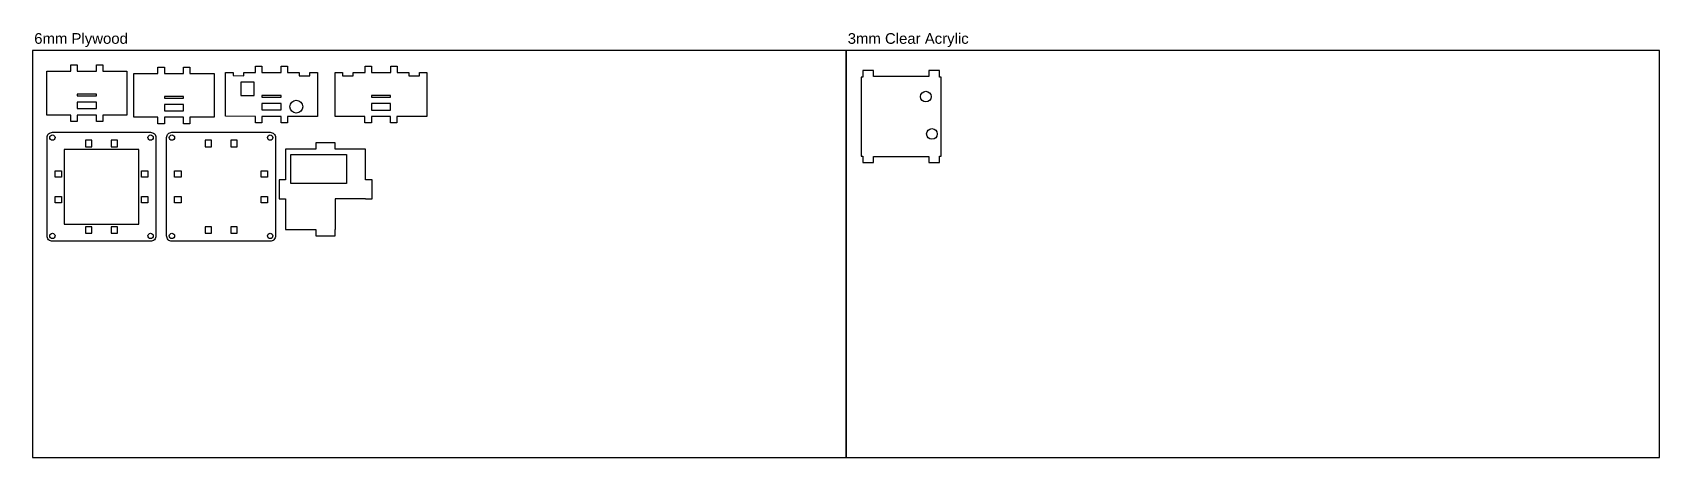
# Model space of a CAD drawing. Header units: millimetres. Extents: x 0 to 1524, y 0 to 398.
import ezdxf

# ---------------------------------------------------------------- set-up
doc = ezdxf.new("R2010")
doc.units = ezdxf.units.MM
doc.header["$MEASUREMENT"] = 0
doc.layers.add('Default', color=7, linetype='Continuous')

msp = doc.modelspace()

# ---------------------------------------------------------------- linework, layer by layer
at = {"layer": 'Default', "color": 4}
for p, q in [((777.7, 356.1), (776.2, 356.1)), ((776.2, 356.1), (776.2, 282.1)), ((777.7, 362.1), (777.7, 356.1)), ((787.7, 362.1), (777.7, 362.1)), ((787.7, 356.6), (787.7, 362.1)), ((839.7, 356.6), (787.7, 356.6)), ((839.7, 362.1), (839.7, 356.6)), ((849.7, 362.1), (839.7, 362.1)), ((849.7, 356.1), (849.7, 362.1)), ((851.2, 356.1), (849.7, 356.1)), ((851.2, 282.1), (851.2, 356.1)), ((776.2, 282.1), (777.7, 282.1)), ((777.7, 282.1), (777.7, 276.1)), ((777.7, 276.1), (787.7, 276.1)), ((787.7, 276.1), (787.7, 281.6)), ((787.7, 281.6), (839.7, 281.6)), ((839.7, 281.6), (839.7, 276.1)), ((839.7, 276.1), (849.7, 276.1)), ((849.7, 282.1), (851.2, 282.1)), ((849.7, 276.1), (849.7, 282.1)), ((283.5, 242), (283.5, 213.5)), ((312, 242), (283.5, 242))]:
    msp.add_line(p, q, dxfattribs=at)
at = {"layer": 'Default'}
for points in [[(0, 0), (762, 0), (762, 381), (0, 381)], [(762, 0), (1524, 0), (1524, 381), (762, 381)]]:
    msp.add_lwpolyline(points, close=True, dxfattribs=at)
at = {"layer": 'Default', "color": 4}
for points in [[(88.4, 320.5), (65.9, 320.5), (65.9, 314.5), (59.9, 314.5), (59.9, 320.5), (41.9, 320.5), (41.9, 314.5), (35.9, 314.5), (35.9, 320.5), (13.4, 320.5), (13.4, 361.6), (35.9, 361.6), (35.9, 367.6), (41.9, 367.6), (41.9, 361.6), (59.9, 361.6), (59.9, 367.6), (65.9, 367.6), (65.9, 361.6), (88.4, 361.6)], [(208.8, 319.3), (180.8, 319.4), (180.9, 360.5), (187.9, 360.5), (187.9, 357.4), (197.9, 357.3), (197.9, 360.4), (208.9, 360.4), (208.9, 366.4), (214.9, 366.4), (214.9, 360.4), (222.4, 360.4), (232.9, 360.4), (232.9, 366.4), (238.9, 366.4), (238.9, 360.4), (249.9, 360.4), (249.9, 357.3), (259.9, 357.3), (259.9, 360.4), (266.9, 360.4), (266.8, 319.3), (238.8, 319.3), (238.8, 313.3), (232.8, 313.3), (232.8, 319.3), (214.8, 319.3), (214.8, 313.3), (208.8, 313.3)], [(311.4, 319.2), (283.4, 319.3), (283.5, 360.4), (290.5, 360.4), (290.5, 357.3), (300.5, 357.3), (300.5, 360.4), (311.5, 360.3), (311.5, 366.3), (317.5, 366.3), (317.5, 360.3), (335.5, 360.3), (335.5, 366.3), (341.5, 366.3), (341.5, 360.3), (352.5, 360.3), (352.5, 357.2), (362.5, 357.2), (362.5, 360.3), (369.5, 360.3), (369.4, 319.2), (341.4, 319.2), (341.4, 313.2), (335.4, 313.2), (335.4, 319.2), (317.4, 319.2), (317.4, 313.2), (311.4, 313.2)], [(170, 318.4), (147.5, 318.4), (147.5, 312.4), (141.5, 312.4), (141.5, 318.4), (123.5, 318.4), (123.5, 312.4), (117.5, 312.4), (117.5, 318.4), (95, 318.4), (95, 359.5), (117.5, 359.5), (117.5, 365.5), (123.5, 365.5), (123.5, 359.5), (141.5, 359.5), (141.5, 365.5), (147.5, 365.5), (147.5, 359.5), (170, 359.5)]]:
    msp.add_lwpolyline(points, close=True, dxfattribs=at)
at = {"layer": 'Default', "color": 5}
for points in [[(195, 338.8), (207.5, 338.8), (207.5, 351.3), (195, 351.3)], [(59.9, 340), (41.9, 340), (41.9, 338.5), (59.9, 338.5)], [(141.5, 337.9), (123.5, 337.9), (123.5, 336.4), (141.5, 336.4)], [(232.8, 338.8), (214.8, 338.8), (214.8, 337.3), (232.8, 337.3)], [(335.4, 338.7), (317.4, 338.7), (317.4, 337.2), (335.4, 337.2)], [(41.9, 326.5), (59.9, 326.5), (59.9, 332.5), (41.9, 332.5)], [(123.5, 324.4), (141.5, 324.4), (141.5, 330.4), (123.5, 330.4)], [(214.8, 325.3), (232.8, 325.3), (232.8, 331.3), (214.8, 331.3)], [(317.4, 325.2), (335.4, 325.2), (335.4, 331.2), (317.4, 331.2)], [(49.6, 290.9), (55.6, 290.9), (55.6, 296.9), (49.6, 296.9)], [(79.6, 296.9), (73.6, 296.9), (73.6, 290.9), (79.6, 290.9)], [(161.6, 290.9), (167.6, 290.9), (167.6, 296.9), (161.6, 296.9)], [(191.6, 296.9), (185.6, 296.9), (185.6, 290.9), (191.6, 290.9)], [(29.6, 218.4), (99.6, 218.4), (99.6, 288.4), (29.6, 288.4)], [(242, 283.5), (294, 283.5), (294, 256.5), (242, 256.5)], [(27.1, 268.4), (27.1, 262.4), (21.1, 262.4), (21.1, 268.4)], [(108.1, 268.4), (108.1, 262.4), (102.1, 262.4), (102.1, 268.4)], [(139.1, 268.4), (139.1, 262.4), (133.1, 262.4), (133.1, 268.4)], [(220.1, 268.4), (220.1, 262.4), (214.1, 262.4), (214.1, 268.4)], [(21.1, 238.4), (21.1, 244.4), (27.1, 244.4), (27.1, 238.4)], [(102.1, 238.4), (102.1, 244.4), (108.1, 244.4), (108.1, 238.4)], [(133.1, 238.4), (133.1, 244.4), (139.1, 244.4), (139.1, 238.4)], [(214.1, 238.4), (214.1, 244.4), (220.1, 244.4), (220.1, 238.4)], [(49.6, 209.9), (55.6, 209.9), (55.6, 215.9), (49.6, 215.9)], [(79.6, 215.9), (73.6, 215.9), (73.6, 209.9), (79.6, 209.9)], [(161.6, 209.9), (167.6, 209.9), (167.6, 215.9), (161.6, 215.9)], [(191.6, 215.9), (185.6, 215.9), (185.6, 209.9), (191.6, 209.9)]]:
    msp.add_lwpolyline(points, close=True, dxfattribs=at)
at = {"layer": 'Default'}
for points in [[(18.6, 304.4), (110.6, 304.4, -0.414214), (115.6, 299.4), (115.6, 207.4, -0.414214), (110.6, 202.4), (18.6, 202.4, -0.414214), (13.6, 207.4), (13.6, 299.4, -0.414214)], [(130.6, 304.4), (222.6, 304.4, -0.414214), (227.6, 299.4), (227.6, 207.4, -0.414214), (222.6, 202.4), (130.6, 202.4, -0.414214), (125.6, 207.4), (125.6, 299.4, -0.414214)]]:
    msp.add_lwpolyline(points, format="xyb", close=True, dxfattribs=at)
at = {"layer": 'Default', "color": 4}
msp.add_lwpolyline([(312, 242), (318, 242), (318, 260), (312, 260), (312, 288.5), (283.5, 288.5), (283.5, 294.5), (265.5, 294.5), (265.5, 288.5), (237, 288.5), (237, 260), (231, 260), (231, 242), (237, 242), (237, 213.5), (265.5, 213.5), (265.5, 207.5), (283.5, 207.5), (283.5, 213.5)], dxfattribs=at)
at = {"layer": 'Default', "color": 5}
for centre, radius in [((836.8, 337.8), 5), ((247.1, 328.3), 6), ((842.5, 302.8), 5), ((18.6, 299.4), 2.5), ((110.6, 299.4), 2.5), ((130.6, 299.4), 2.5), ((222.6, 299.4), 2.5), ((18.6, 207.4), 2.5), ((110.6, 207.4), 2.5), ((130.6, 207.4), 2.5), ((222.6, 207.4), 2.5)]:
    msp.add_circle(centre, radius, dxfattribs=at)

# ---------------------------------------------------------------- texts
at = {"layer": 'Default', "char_height": 10, "attachment_point": 1, "line_spacing_factor": 0.963855}
for s, insert, width in [('\\fHelvetica;6mm Plywood', (1.6, 397.2), 96.566), ('\\fHelvetica;3mm Clear Acrylic', (763.6, 397.2), 122.952)]:
    msp.add_mtext(s, dxfattribs=dict(at, insert=insert, width=width))

doc.saveas('drawing.dxf')
